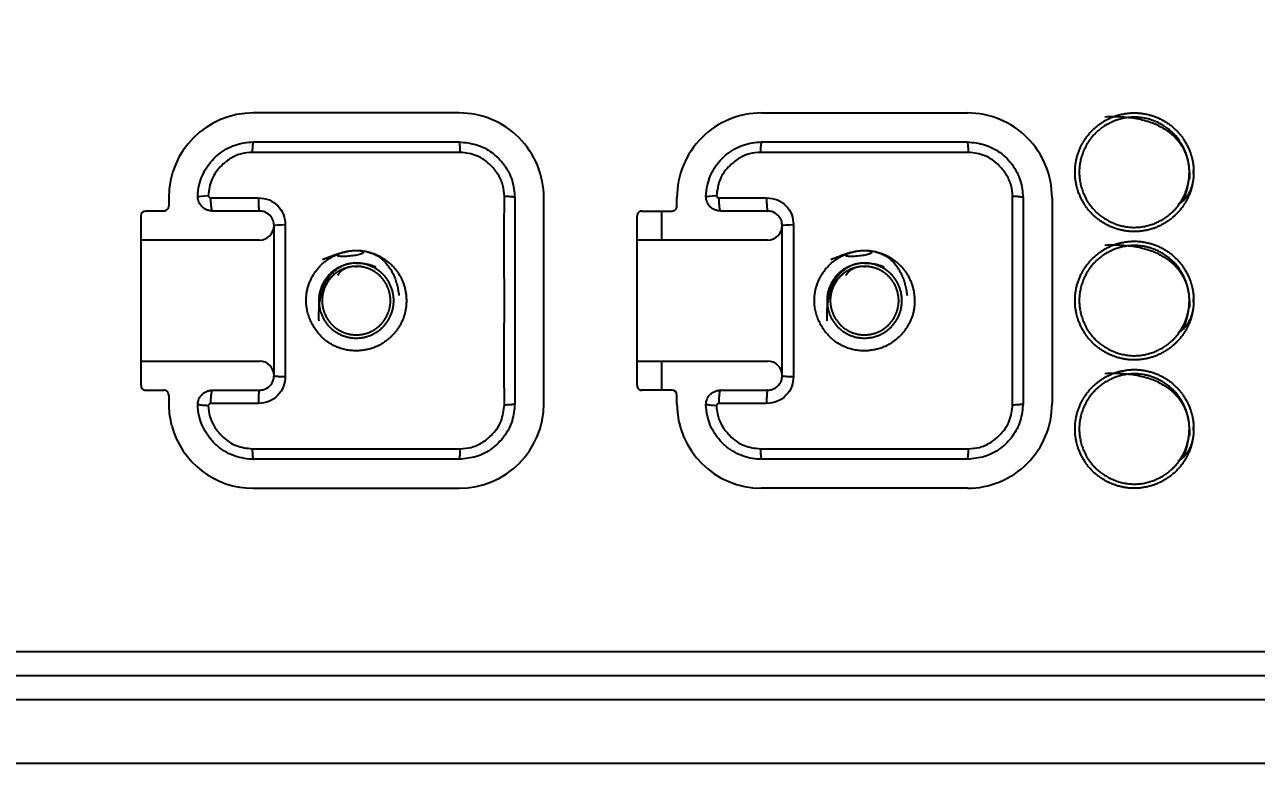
# Model space of a CAD drawing. Header units: millimetres. Extents: x -87 to 534, y -466 to 274.
# Drawn here: x 245.3 to 296.2, y -261.8 to -231.3 of the extents above; entities that cross this region are included whole.
import ezdxf

# ---------------------------------------------------------------- set-up
doc = ezdxf.new("R2010")
doc.units = ezdxf.units.MM
doc.header["$MEASUREMENT"] = 0
doc.layers.add('1', color=7, linetype='Continuous')
doc.layers.add('______', color=7, linetype='Continuous')
doc.styles.add('______', font='gulim_1.ttc')
doc.dimstyles.new('____ ______ 01', dxfattribs={"dimscale": 10, "dimtxt": 1, "dimasz": 1, "dimexe": 0.5, "dimexo": 0.5, "dimgap": 0.09, "dimtad": 1, "dimtoh": 1, "dimzin": 1, "dimdsep": 46, "dimtxsty": '______', "dimcen": 0.5, "dimazin": 0, "dimtfac": 1, "dimtdec": 4, "dimtix": 1, "dimtmove": 0, "dimatfit": 3, "dimfxl": 0, "dimtolj": 1, "dimtzin": 1, "dimarcsym": 0})

# ---------------------------------------------------------------- blocks, each defined once
blk = doc.blocks.new('*D2')
at = {"layer": '______', "color": 0, "lineweight": -2}
for p, q in [((141.5493859263009, 192.1530014738186), (-79.45061407369911, 192.1530014738186)), ((-74.45061407369911, 182.1530014738186), (-74.45061407369914, -251.7967063553381)), ((341.8680681089468, -261.7967063553381), (-79.45061407369914, -261.7967063553381))]:
    blk.add_line(p, q, dxfattribs=at)
at = {"layer": '______', "color": 0}
for points in [[(-72.78394740703244, 182.1530014738186), (-76.11728074036579, 182.1530014738186), (-74.45061407369911, 192.1530014738186)], [(-76.11728074036581, -251.7967063553381), (-72.78394740703247, -251.7967063553381), (-74.45061407369914, -261.7967063553381)]]:
    blk.add_solid(points, dxfattribs=at)
at = {"layer": 'Defpoints', "color": 0}
for p in [(146.5493859263009, 192.1530014738186), (-74.45061407369914, -261.7967063553381), (346.8680681089468, -261.7967063553381)]:
    blk.add_point(p, dxfattribs=at)
at = {"layer": '______', "color": 0, "insert": (-80.48061407369913, -34.82185244075973), "char_height": 10, "attachment_point": 5, "rotation": 90, "style": '______'}
blk.add_mtext('\\A1;453.95', dxfattribs=at)

msp = doc.modelspace()

# ---------------------------------------------------------------- linework, layer by layer
at = {"layer": '1', "color": 157}
for p, q in [((263.2144710817295, -234.9379650252539), (254.7144710818966, -234.9379117508424)), ((275.7144710814841, -234.9380433699765), (284.2144710813172, -234.938096644388)), ((251.2144491454428, -238.4378898142505), (251.2144469517907, -238.7878898142445)), ((266.714395870727, -246.9379869615404), (266.7144491451386, -238.4379869617076)), ((272.2144469513782, -238.7880214333785), (272.2144491450304, -238.4380214333845)), ((287.7144491447261, -238.4381185808415), (287.7143958703145, -246.9381185806745)), ((250.0644444447821, -239.1878826065215), (250.0644005717375, -246.1878826063845)), ((251.0144456982791, -238.9878885607245), (250.2644456982741, -238.9878838600412)), ((270.5644005713348, -246.1880110917295), (270.5644444443797, -239.1880110918676)), ((270.764445697891, -238.9880123453863), (272.0144456978664, -238.9880201798586)), ((271.5822574351637, -238.9881565627368), (271.5822574351637, -240.1883315087987)), ((254.96443817712, -240.1879133176338), (250.0644381772045, -240.1878826065026)), ((275.9644381767075, -240.1880449367678), (270.5644381768016, -240.1880110918477)), ((250.0644068392958, -245.1878826064044), (254.9644068392072, -245.1879133175356)), ((270.5644068389126, -245.1880110917494), (275.9644068387947, -245.1880449366697)), ((271.5822574351637, -245.1878687876565), (271.5822574351637, -246.3877032585565)), ((250.2643993182178, -246.3878838598963), (251.0143993182228, -246.3878885605797)), ((251.2143980646838, -246.5878898140905), (251.2143958710317, -246.9378898140845)), ((272.0143993177908, -246.3880201797136), (270.7643993178153, -246.3880123452413)), ((272.214395870619, -246.9380214332185), (272.2143980642713, -246.5880214332245)), ((254.7143739344406, -250.4379117505375), (263.2143739342735, -250.4379650249489)), ((284.214373933861, -250.438096644083), (275.7143739340279, -250.4380433696715)), ((178.6144645671002, -257.1722141924965), (342.0222340187761, -257.1721312018806)), ((166.4857396296468, -258.172220352368), (342.0222586260829, -258.172131201871)), ((342.0222648047882, -259.1765983161995), (166.4857458083518, -259.1766874666964)), ((346.868068108947, -261.7967063553344), (156.7836775927856, -261.7966186874444))]:
    msp.add_line(p, q, dxfattribs=at)
for centre, radius, start, end in [((254.7144491453746, -238.4379117507738), 3.500000000000293, 89.9996408942531, 179.9996408942373), ((263.2144491452077, -238.4379650251843), 3.499999999999647, 359.9996408942336, 89.99964089425497), ((275.7144491449615, -238.4380433699075), 3.499999999999843, 89.99964089424007, 179.999899698759), ((284.2144491447948, -238.4380966443185), 3.500000000000039, 359.9996408942336, 89.99964089424472), ((250.2644444427333, -239.1878838506154), 0.2, 90, 179.999999999886), ((251.0144469496906, -238.7878885513221), 0.2, 270.0000000000407, 2.44266599536412e-11), ((270.7644444407201, -239.1880123359605), 0.2, 90.00000000001629, 180.0000000001629), ((272.0144469476284, -238.7880201704562), 0.2, 269.9999999999674, 359.9999999999918), ((254.9644419352403, -239.5879133082078), 0.600000000000001, 270.0000000011264, 0), ((275.9644419331783, -239.5880449273418), 0.600000000000001, 270.0000000011236, 0), ((254.9644030762581, -245.7879133078422), 0.600000000000001, 0, 90.00000000113448), ((275.9644030741958, -245.7880449269762), 0.600000000000001, 0, 90.00000000113448), ((250.2644005696886, -246.1878838502035), 0.2, 179.9999999998697, 269.9999999999593), ((270.7644005676752, -246.1880123355485), 0.2, 179.999999999886, 270.0000000000326), ((251.014398062584, -246.5878885508628), 0.2, 0, 90.00000000001629), ((272.0143980605214, -246.5880201699968), 0.2, 0, 90), ((263.2143958707957, -246.9379650250175), 3.500000000000066, 269.9996408942531, 359.9996408942424), ((275.7143958705503, -246.9380433697405), 3.500000000000082, 179.9996408942531, 269.9996408942438), ((284.2143958703834, -246.9380966441527), 3.499999999999833, 269.9996408942401, 359.9996408942489), ((247.9643935686352, -248.2878646917789), 3.40000000000001, 7.309492343656807, 15.31031529561713), ((247.9643785264484, -248.287864691755), 3.40000000000001, 7.311275612437934, 15.30848291977824), ((254.7143958709626, -246.9379117506064), 3.500000000000099, 195.1937000665446, 269.9996408942424)]:
    msp.add_arc(centre, radius, start, end, dxfattribs=at)
for points, knots in [([(293.5661285133156, -237.2192662620446), (293.5658886698943, -237.6636840429338), (293.5161551101532, -237.9424780238658), (293.3324146019893, -238.4611087621828), (293.1959566946462, -238.7085650102101), (292.8505247725845, -239.1410236198199), (292.6344064635036, -239.329879507275), (292.1672082067496, -239.6146253029443), (291.9118556325654, -239.7183524538277), (291.3765520915226, -239.840277377732), (291.0878482538906, -239.8549885013103), (290.5433998099061, -239.7847905784156), (290.2795625759697, -239.7050238343028), (289.7876836662342, -239.4653823725594), (289.5541180368004, -239.298827341496), (289.169301523671, -238.903992579329), (289.0112298976405, -238.6723612212013), (288.780291444386, -238.1773114390531), (288.7042650296244, -237.9067424478903), (288.6467402575449, -237.3579523512155), (288.6680181102818, -237.0720195880461), (288.8004366112937, -236.5412653163887), (288.9093298339978, -236.2879033113347), (289.2047926897867, -235.8250160644179), (289.4000554798781, -235.6118571705512), (289.8368387398764, -235.2795427655242), (290.080512465192, -235.1510111592418), (290.5989950466901, -234.9759435472199), (290.8824807905232, -234.9304182290688), (291.4335493256863, -234.9414250819751), (291.708349737296, -234.9951471077427), (292.2205411861278, -235.1850876476549), (292.4651076494329, -235.3244270272689), (292.8915152286645, -235.6748696291309), (293.0769447570083, -235.8932000056298), (293.35554105955, -236.3638667416592), (293.4561241567415, -236.6208279745024), (293.5477063161584, -237.0492178097001), (293.5661285133156, -237.2192662620446), (293.5658886698943, -237.6636840429338)], [-0.08544365824570066, -0.03283762223096687, 0, 0, 0.053904957020296, 0.053904957020296, 0.107730389466824, 0.107730389466824, 0.1623317227681366, 0.1623317227681366, 0.2148843711446256, 0.2148843711446256, 0.2698691142418563, 0.2698691142418563, 0.3224058962181858, 0.3224058962181858, 0.3769880445622245, 0.3769880445622245, 0.4303793645185539, 0.4303793645185539, 0.4839126359837641, 0.4839126359837641, 0.5384576139775341, 0.5384576139775341, 0.5910354422549094, 0.5910354422549094, 0.6460159267950774, 0.6460159267950774, 0.6985258692855751, 0.6985258692855751, 0.7531493215444656, 0.7531493215444656, 0.8064596546580859, 0.8064596546580859, 0.8600662370806977, 0.8600662370806977, 0.9145563417542993, 0.9145563417542993, 0.9671623777690331, 0.9671623777690331, 1, 1, 1.053904957020296, 1.107730389466824]), ([(293.3894546818058, -237.9839237432616), (293.389456767082, -236.7927365671405), (293.1442739954491, -236.2008100637375), (292.3019789400655, -235.3585120593315), (291.7100532950913, -235.1133272152565), (290.5188661189738, -235.1133251299875), (289.9269396155694, -235.3585079016075), (289.0846416111576, -236.2008029570055), (288.8394567671016, -236.7927285444315), (288.8394546817999, -237.9839158356225), (289.0846374534458, -238.5758422814855), (289.9269325088292, -239.4181402859125), (290.5188581537989, -239.6633251299775), (291.7100453299252, -239.6633272152455), (292.3019718333212, -239.4181444436256), (293.1442698377411, -238.5758493882275), (293.3894546818058, -237.9839237432616), (293.389456767082, -236.7927365671405)], [-0.25, -0.125, 0, 0, 0.125, 0.125, 0.25, 0.25, 0.375, 0.375, 0.5, 0.5, 0.625, 0.625, 0.75, 0.75, 0.875, 0.875, 1, 1, 1.125, 1.25]), ([(252.4146891158271, -238.4046881673275), (252.4170750791022, -238.2395300957885), (252.4374767217516, -238.0735627165145), (252.5333427842133, -237.6649661241345), (252.6345025823234, -237.4236739136065), (252.9071802228664, -236.9925649970666), (253.0826610037047, -236.7970142113525), (253.4836235277808, -236.4780532124395), (253.7149246741071, -236.3506211255356), (254.1991589856566, -236.1817778353985), (254.4587095063862, -236.1379101478606), (254.7144635608031, -236.1379117508186)], [0, 0, 0, 0, 0.138301791101536, 0.138301791101536, 0.352705724581507, 0.352705724581507, 0.567786413846616, 0.567786413846616, 0.78404469773359, 0.78404469773359, 1, 1, 1, 1]), ([(263.2144635606362, -236.1379650252297), (263.4551833785622, -236.1599506430427), (263.9362498028097, -236.2038877922037), (264.5894666185945, -236.5490193949663), (265.1035010693045, -237.0630985114157), (265.4485544055533, -237.7162877622949), (265.4924734431909, -238.1972973872049), (265.514449145162, -238.4379794406135)], [0, 0, 0, 0, 0.2002173737915468, 0.4001243309002641, 0.5999224976280843, 0.7998138294811196, 1, 1, 1, 1]), ([(273.4146891154146, -238.4048197864615), (273.4170750786898, -238.2396617149225), (273.4374767213392, -238.0736943356485), (273.5333427838011, -237.6650977432686), (273.634502581911, -237.4238055327405), (273.9071802224537, -236.9926966162005), (274.0826610032923, -236.7971458304866), (274.4836235273683, -236.4781848315736), (274.7149246736947, -236.3507527446695), (275.1991589852441, -236.1819094545325), (275.458709505974, -236.1380417669945), (275.7144635603909, -236.1380433699526)], [0, 0, 0, 0, 0.138301791101597, 0.138301791101597, 0.35270572458151, 0.35270572458151, 0.567786413846617, 0.567786413846617, 0.784044697733589, 0.784044697733589, 1, 1, 1, 1]), ([(284.214463560224, -236.1380966443637), (284.4551833781497, -236.1600822621767), (284.9362498023972, -236.2040194113375), (285.5894666181821, -236.5491510141004), (286.103501068892, -237.0632301305498), (286.4485544051408, -237.7164193814288), (286.4924734427784, -238.1974290063389), (286.5144491447495, -238.4381110597475)], [0, 0, 0, 0, 0.200217373791529, 0.4001243309002372, 0.5999224976280566, 0.7998138294811062, 1, 1, 1, 1]), ([(254.6646350854453, -236.5669833328234), (254.5139366781896, -236.5785682777278), (254.2099418994585, -236.6019378861193), (253.7755108986389, -236.79454410622), (253.3373455200692, -237.134643883353), (252.943439449625, -237.6551017498034), (252.8766085868397, -238.1201111296707), (252.843981729842, -238.3471289161716)], [0, 0, 0, 0, 0.1619601789746267, 0.3267124694095713, 0.5007811742904171, 0.7562811467919538, 1, 1, 1, 1]), ([(263.2642861428767, -236.5670372317957), (262.5483923206375, -236.5670405495648), (261.1178508199303, -236.567047179328), (258.964460465761, -236.5670646721391), (256.8110701766473, -236.5670201862515), (255.3805288268604, -236.5669956244315), (254.6646350854453, -236.5669833328235)], [0, 0, 0, 0, 0.2502177766868768, 0.500000003695552, 0.7497822288636212, 1, 1, 1, 1]), ([(265.085377305847, -238.3881512225616), (265.073114866306, -238.2347855924684), (265.0483738293408, -237.9253508579964), (264.8492150406814, -237.4858763469832), (264.4996554765789, -237.0445353062345), (263.9669797731544, -236.6517258556385), (263.4941012057684, -236.5947345390944), (263.2642861428767, -236.5670372317957)], [0, 0, 0, 0, 0.1625336517387983, 0.3279323883582047, 0.5010454994531335, 0.7575122497998322, 1, 1, 1, 1]), ([(275.6646350850328, -236.5671149519576), (275.5139366765295, -236.5786998969471), (275.2099418957851, -236.6020695054719), (274.775510892897, -236.7946757270022), (274.3373455154424, -237.1347755059334), (273.9434394483933, -237.6552333722408), (273.876608586151, -238.12024274994), (273.8439817294295, -238.3472605353054)], [0, 0, 0, 0, 0.161960180269362, 0.32671247148078, 0.5007811766698916, 0.75628114803628, 1, 1, 1, 1]), ([(284.2642861424642, -236.5671688509296), (283.548392320225, -236.5671721686987), (282.1178508195178, -236.5671787984618), (279.9644604653486, -236.5671962912741), (277.8110701762348, -236.5671518053859), (276.3805288264482, -236.5671272435656), (275.6646350850328, -236.5671149519576)], [0, 0, 0, 0, 0.2502177766868771, 0.5000000036955641, 0.7497822288636135, 1, 1, 1, 1]), ([(286.0853773054343, -238.3882828416956), (286.0731148660495, -238.2349172108534), (286.0483738294738, -237.9254824758034), (285.8492150429456, -237.486007964564), (285.4996554814238, -237.0446669237758), (284.9669797766599, -236.6518574738108), (284.4941012075337, -236.5948661580219), (284.2642861424642, -236.5671688509296)], [0, 0, 0, 0, 0.162533652343655, 0.3279323885897573, 0.5010454983202423, 0.7575122478437896, 1, 1, 1, 1]), ([(253.0144456999387, -238.9879010958807), (253.008694938113, -238.9878516500652), (252.9942440315579, -238.9877273992473), (252.9656407337534, -238.9862230545152), (252.9287495073161, -238.9823069092668), (252.882996400816, -238.9739833474885), (252.816368031421, -238.9563462662452), (252.7178082974201, -238.9153223774626), (252.5699818798444, -238.8082672171093), (252.4721801772589, -238.6660091213827), (252.4301135966969, -238.5333927756285), (252.4199235489261, -238.4717001426058), (252.4169758756716, -238.4434353984334), (252.415483269956, -238.4254522987419), (252.4149751580003, -238.4119100475996), (252.4146366894843, -238.4028891505376)], [0, 0, 0, 0, 0.02487878776526367, 0.0625171147894599, 0.1256485022949184, 0.1884683423972233, 0.2512975816891519, 0.376389329622385, 0.5015103219607839, 0.7505347925205078, 0.8750135738121603, 0.937549268022917, 0.953314848890808, 0.9689016295697445, 1, 1, 1, 1]), ([(252.843981729842, -238.3471289161715), (252.8443294889576, -238.3507620885915), (252.8448746436466, -238.3543787156785), (252.8479462984828, -238.3692551460306), (252.8522981558126, -238.3802791684566), (252.8642593489697, -238.3999278416245), (252.8720388996016, -238.4088262058635), (252.8898248028727, -238.4232537676485), (252.9000614567112, -238.4290010107775), (252.9216069714666, -238.4366533109855), (252.9332142983192, -238.4386612066455), (252.9446930903707, -238.4386612754295)], [0, 0, 0, 0, 0.0723704031381855, 0.0723704031381855, 0.304743861013953, 0.304743861013953, 0.537392569970661, 0.537392569970661, 0.76864535000872, 0.76864535000872, 1, 1, 1, 1]), ([(252.9446930903707, -238.4386612754295), (253.2747568431805, -238.4386632531895), (253.6053872590253, -238.4386652267715), (254.2630635723453, -238.4386691365695), (254.5901413278525, -238.4386710730845), (254.9175536274201, -238.4386730050966)], [0, 0, 0, 0, 0.503382718460657, 0.503382718460657, 1, 1, 1, 1]), ([(254.9175536274201, -238.4386730050965), (255.0743070517947, -238.4554248448437), (255.3756498073769, -238.4876285786418), (255.7395740324682, -238.7659286200239), (255.9881664999491, -239.1276925256489), (256.0166960331612, -239.4137485602791), (256.0304420583568, -239.5515753319336)], [0, 0, 0, 0, 0.2665888840499607, 0.5124904240382603, 0.7651094090980212, 1, 1, 1, 1]), ([(265.0853234068647, -246.9878022800125), (265.0812410681222, -246.25117013671), (265.0733131692768, -244.8206310544128), (265.0890215853924, -242.6880900738759), (265.0732237438508, -240.5554529229513), (265.0812459681747, -239.1248780492259), (265.0853773058468, -238.3881512225616)], [0, 0, 0, 0, 0.257463342622565, 0.4999936226366531, 0.7425034379727897, 1, 1, 1, 1]), ([(274.0144456992866, -238.9880327150147), (274.0086949374877, -238.9879832691973), (273.9942440310001, -238.9878590183749), (273.9656407332909, -238.9863546736444), (273.9287495067992, -238.982438528387), (273.8829964003114, -238.9741149666015), (273.8163680308969, -238.9564778853418), (273.7178082969094, -238.9154539965386), (273.5699818793933, -238.808398836193), (273.4721801768369, -238.6661407404904), (273.4301135962846, -238.533524394761), (273.4199235485164, -238.4718317617532), (273.416975875263, -238.443567017606), (273.4154832695451, -238.4255839179034), (273.4149751575885, -238.4120416667467), (273.4146366890718, -238.4030207696755)], [0, 0, 0, 0, 0.02487878776490908, 0.06251711478712825, 0.1256485022931591, 0.188468342392336, 0.2512975816876383, 0.3763893296189644, 0.5015103219594219, 0.750534792520627, 0.8750135738110744, 0.9375492680209937, 0.9533148488888817, 0.9689016295702012, 1, 1, 1, 1]), ([(273.8439817294293, -238.3472605353055), (273.8443294885453, -238.3508937077255), (273.8448746432343, -238.3545103348125), (273.8479462980706, -238.3693867651646), (273.8522981554001, -238.3804107875906), (273.864259348557, -238.4000594607585), (273.8720388991892, -238.4089578249975), (273.8898248024602, -238.4233853867825), (273.9000614562988, -238.4291326299116), (273.9216069710542, -238.4367849301195), (273.9332142979067, -238.4387928257795), (273.944693089958, -238.4387928945634)], [0, 0, 0, 0, 0.0723704031382052, 0.0723704031382052, 0.304743861013948, 0.304743861013948, 0.537392569970651, 0.537392569970651, 0.768645350008768, 0.768645350008768, 1, 1, 1, 1]), ([(273.944693089958, -238.4387928945634), (274.2747568427681, -238.4387948723245), (274.6053872586131, -238.4387968459055), (275.2630635719329, -238.4388007557035), (275.5901413274401, -238.4388026922185), (275.9175536270077, -238.4388046242306)], [0, 0, 0, 0, 0.503382718460661, 0.503382718460661, 1, 1, 1, 1]), ([(275.9175536270077, -238.4388046242306), (276.0743070512376, -238.455556463977), (276.3756498066496, -238.4877601977853), (276.7395740317434, -238.7660602389551), (276.988166499515, -239.1278241445526), (277.016696032741, -239.4138801793267), (277.0304420579444, -239.5517069510576)], [0, 0, 0, 0, 0.266588883826763, 0.5124904237924255, 0.7651094089670436, 1, 1, 1, 1]), ([(286.0853234064521, -246.9879338991465), (286.0812410677056, -246.2513017555248), (286.0733131688521, -244.8207626725948), (286.0890215849568, -242.6882216917454), (286.0732237434365, -240.5555845411434), (286.0812459677613, -239.1250096680509), (286.0853773054343, -238.3882828416956)], [0, 0, 0, 0, 0.2574633427339402, 0.4999936228574759, 0.7425034380805426, 1, 1, 1, 1]), ([(255.5644419376429, -239.5879170781922), (255.5572274594547, -239.5182191138715), (255.5408842657034, -239.360330032325), (255.3953562366805, -239.1420928119193), (255.1805478203814, -239.0070287196795), (255.0237668728223, -238.9931605965357), (254.9644456982014, -238.9879133176573)], [0, 0, 0, 0, 0.2206009928455186, 0.4997346549228761, 0.8107147051090464, 1, 1, 1, 1]), ([(276.5644419372306, -239.5880486973263), (276.5572274590957, -239.5183507332749), (276.5408842654037, -239.3604616517456), (276.3953562361628, -239.1422244306443), (276.1805478192862, -239.0071603385554), (276.0237668717655, -238.9932922155585), (275.964445697789, -238.9880449367913)], [0, 0, 0, 0, 0.2206009920233411, 0.4997346549373772, 0.8107147071239238, 1, 1, 1, 1]), ([(255.5644017235786, -245.7879170653315), (255.5644138010493, -244.3713832936895), (255.5644259379196, -242.9478827010576), (255.5644435620009, -240.8808020494175), (255.5644490789273, -240.2337367004195), (255.5644545852329, -239.5879170783015)], [0, 0, 0, 0, 0.68706696025018, 0.68706696025018, 1, 1, 1, 1]), ([(256.030454854224, -239.5515752684935), (256.0304480227514, -240.0739305244379), (256.0304377502234, -240.8593994238324), (256.0304432462574, -241.9056060815896), (256.030428996567, -242.6950285820338), (256.0303900440294, -243.4777560603829), (256.0304251652074, -244.5237389003989), (256.0304109233973, -245.3022165530452), (256.0304013728214, -245.8242646589025)], [0, 0, 0, 0, 0.2500750016775932, 0.3760393603748919, 0.5000503447629117, 0.6273072728732129, 0.7500717822766884, 1, 1, 1, 1]), ([(276.5644017231662, -245.7880486844655), (276.5644138006369, -244.3715149128235), (276.5644259375072, -242.9480143201915), (276.5644435615882, -240.8809336685515), (276.5644490785148, -240.2338683195535), (276.5644545848204, -239.5880486974355)], [0, 0, 0, 0, 0.687066960250158, 0.687066960250158, 1, 1, 1, 1]), ([(277.0304548538115, -239.5517068876275), (277.0304480223206, -240.074062143572), (277.0304377497646, -240.8595310429179), (277.0304432459286, -241.9057377006746), (277.0304289961459, -242.6951602011442), (277.0303900435638, -243.4778876795419), (277.0304251648249, -244.5238705195577), (277.0304109229969, -245.3023481721787), (277.030401372409, -245.8243962780356)], [0, 0, 0, 0, 0.2500750016776399, 0.3760393603515961, 0.500050344763064, 0.6273072728852692, 0.7500717822767923, 1, 1, 1, 1]), ([(293.566095295153, -242.5192662619395), (293.5658554517317, -242.9636840428288), (293.5161218919909, -243.2424780237607), (293.3323813838274, -243.7611087620777), (293.1959234764843, -244.0085650101051), (292.8504915544231, -244.441023619715), (292.634373245342, -244.6298795071704), (292.1671749885882, -244.9146253028398), (291.911822414404, -245.0183524537231), (291.3765188733614, -245.1402773776279), (291.0878150357294, -245.1549885012062), (290.5433665917444, -245.084790578312), (290.2795293578074, -245.0050238341993), (289.7876504480716, -244.7653823724557), (289.5540848186379, -244.5988273413925), (289.1692683055091, -244.2039925792258), (289.0111966794789, -243.9723612210988), (288.7802582262241, -243.4773114389511), (288.7042318114623, -243.2067424477881), (288.6467070393824, -242.6579523511128), (288.6679848921192, -242.3720195879432), (288.8004033931309, -241.8412653162857), (288.909296615835, -241.5879033112317), (289.2047594716237, -241.1250160643148), (289.4000222617146, -240.911857170448), (289.8368055217129, -240.5795427654207), (290.0804792470285, -240.4510111591381), (290.5989618285266, -240.2759435471161), (290.8824475723598, -240.2304182289648), (291.4335161075228, -240.2414250818709), (291.7083165191325, -240.2951471076384), (292.2205079679643, -240.4850876475502), (292.4650744312696, -240.6244270271643), (292.8914820105015, -240.9748696290261), (293.0769115388455, -241.1932000055249), (293.3555078413872, -241.6638667415541), (293.4560909385787, -241.9208279743972), (293.5476730979958, -242.3492178095948), (293.566095295153, -242.5192662619395), (293.5658554517317, -242.9636840428288)], [-0.0854436582456991, -0.03283762223099418, 0, 0, 0.05390495702028419, 0.05390495702028419, 0.1077303894667989, 0.1077303894667989, 0.1623317227681379, 0.1623317227681379, 0.2148843711445901, 0.2148843711445901, 0.2698691142418308, 0.2698691142418308, 0.3224058962182472, 0.3224058962182472, 0.3769880445622744, 0.3769880445622744, 0.4303793645184642, 0.4303793645184642, 0.4839126359837442, 0.4839126359837442, 0.5384576139775394, 0.5384576139775394, 0.591035442254906, 0.591035442254906, 0.6460159267950586, 0.6460159267950586, 0.6985258692855739, 0.6985258692855739, 0.7531493215444494, 0.7531493215444494, 0.8064596546580621, 0.8064596546580621, 0.8600662370806973, 0.8600662370806973, 0.9145563417543009, 0.9145563417543009, 0.9671623777690058, 0.9671623777690058, 1, 1, 1.053904957020284, 1.107730389466799]), ([(257.5683540454738, -240.9908671010364), (258.7324345504153, -240.473683267482), (259.7850912713709, -240.7379493478672), (260.4571473460933, -241.1879653414535), (261.0006461107728, -241.9379604409185), (261.0936133039077, -242.8949871535056), (260.759609831958, -243.8626590218687), (260.0510852101829, -244.5739881753751), (258.863706749152, -244.8662888704537), (257.4613043365198, -244.4302859993119), (256.7655162579451, -243.0662809875952), (256.9890227830674, -241.9240591662497), (257.5683540454738, -240.9908671010364), (258.7324345504153, -240.473683267482), (259.7850912713709, -240.7379493478672)], [-0.2527333225279131, -0.1888054022613277, -0.1293408638954451, 0, 0.07435236149926759, 0.116210158767745, 0.187856377687152, 0.2841179824959331, 0.3269751878912704, 0.425865971046512, 0.5029466499951668, 0.6041609900607589, 0.7472666774720869, 0.8111945977386723, 0.8706591361045549, 1, 1.074352361499268, 1.116210158767745, 1.187856377687152]), ([(278.5683542893935, -240.9909985113238), (279.7324346911882, -240.4738149515445), (280.7850912425124, -240.7380809556731), (281.4571473306446, -241.1880969400631), (282.0006461037983, -241.938092045159), (282.0936132885336, -242.8951186889119), (281.7596099144532, -243.8627905483703), (281.0510853028695, -244.5741197604096), (279.8637067851132, -244.8664204987552), (278.4613043452605, -244.430417626263), (277.7655162120013, -243.0664125266218), (277.9890228477955, -241.9241905190582), (278.5683542893935, -240.9909985113238), (279.7324346911882, -240.4738149515445), (280.7850912425124, -240.7380809556731)], [-0.2527333272553106, -0.1888053833627723, -0.1293408257049347, 0, 0.07435235627652771, 0.1162101568293716, 0.1878563777195385, 0.2841179777066039, 0.3269751720923714, 0.4258659619543131, 0.502946648060771, 0.6041609869755497, 0.7472666727446894, 0.8111946166372277, 0.8706591742950653, 1, 1.074352356276528, 1.116210156829372, 1.187856377719539]), ([(293.3894214636437, -243.2839237431575), (293.3894235489192, -242.0927365670366), (293.1442407772868, -241.5008100636335), (292.3019457219032, -240.6585120592265), (291.7100200769291, -240.4133272151515), (290.5188329008115, -240.4133251298836), (289.926906397407, -240.6585079015025), (289.0846083929951, -241.5008029569005), (288.8394235489393, -242.0927285443275), (288.8394214636376, -243.2839158355185), (289.0846042352832, -243.8758422813816), (289.9268992906668, -244.7181402858085), (290.5188249356365, -244.9633251298735), (291.7100121117628, -244.9633272151415), (292.3019386151589, -244.7181444435215), (293.1442366195788, -243.8758493881235), (293.3894214636437, -243.2839237431575), (293.3894235489192, -242.0927365670366)], [-0.25, -0.125, 0, 0, 0.125, 0.125, 0.25, 0.25, 0.375, 0.375, 0.5, 0.5, 0.625, 0.625, 0.75, 0.75, 0.875, 0.875, 1, 1, 1.125, 1.25]), ([(259.3699524445567, -241.1390514383795), (258.5589558598208, -241.1390463555296), (258.1559534359428, -241.3059724660359), (257.5824886572709, -241.8794300564279), (257.4155574951619, -242.2824303034315), (257.4155524122325, -243.0934270568732), (257.5824785226018, -243.4964293963452), (258.1559361128488, -244.0698941751621), (258.558936444251, -244.2368253373526), (259.3699330289846, -244.2368304204704), (259.7729354529797, -244.0699043100744), (260.3464002319051, -243.4964467196828), (260.5133313941033, -243.0934463881609), (260.5133364770873, -242.2824498032762), (260.3464103665744, -241.8794473792784), (259.7729527760741, -241.3059826004627), (259.3699524445567, -241.1390514383795), (258.5589558598208, -241.1390463555296)], [-0.2499999996272223, -0.1249999998136112, 0, 0, 0.1250000013047222, 0.1250000013047222, 0.2500000011183333, 0.2500000011183333, 0.3750000009319444, 0.3750000009319444, 0.5000000007455555, 0.5000000007455555, 0.6250000005591666, 0.6250000005591666, 0.7500000003727777, 0.7500000003727777, 0.8750000001863888, 0.8750000001863888, 1, 1, 1.125000001304722, 1.250000001118333]), ([(280.369952444144, -241.1391830575136), (279.5589558594081, -241.1391779746635), (279.1559534355306, -241.3061040851699), (278.5824886568587, -241.8795616755618), (278.4155574947495, -242.2825619225656), (278.41555241182, -243.0935586760072), (278.5824785221894, -243.4965610154793), (279.1559361124364, -244.070025794296), (279.5589364438388, -244.2369569564875), (280.3699330285722, -244.2369620396044), (280.7729354525673, -244.0700359292085), (281.3464002314927, -243.4965783388168), (281.5133313936908, -243.0935780072949), (281.5133364766748, -242.2825814224102), (281.3464103661618, -241.8795789984124), (280.7729527756617, -241.3061142195967), (280.369952444144, -241.1391830575136), (279.5589558594081, -241.1391779746635)], [-0.2499999996272214, -0.1249999998136107, 0, 0, 0.1250000013047252, 0.1250000013047252, 0.2500000011183359, 0.2500000011183359, 0.3750000009319466, 0.3750000009319466, 0.5000000007455573, 0.5000000007455573, 0.6250000005591679, 0.6250000005591679, 0.7500000003727786, 0.7500000003727786, 0.8750000001863893, 0.8750000001863893, 1, 1, 1.125000001304725, 1.250000001118336]), ([(259.0615813211225, -241.274130237869), (258.8055079516735, -241.2741285768635), (258.6445003086749, -241.3028030559167), (258.3450158536716, -241.4088815067237), (258.2021265834887, -241.4877039672795), (257.952655206333, -241.6871301892725), (257.8437993431917, -241.8117994399423), (257.679691230217, -242.0812815077168), (257.6199251176192, -242.2285635983753), (257.5497284577873, -242.5372917591271), (257.5413117316739, -242.7037842826696), (257.5819128953467, -243.0177357582638), (257.6279661754372, -243.169863541235), (257.7662656239274, -243.4534718877014), (257.8623698340264, -243.5881346523356), (258.0901475057426, -243.8099542343421), (258.2237455780594, -243.9010535963633), (258.5092762960253, -244.0341311286212), (258.6653369011815, -244.0779215915462), (258.9818297518527, -244.1109712304064), (259.1467070000874, -244.0986359738282), (259.4527505559572, -244.0221627100525), (259.5988412068778, -243.9593118436986), (259.8657176518325, -243.7888223488583), (259.9885960266301, -243.6761694981687), (260.1801356053249, -243.4242165987365), (260.2542041352758, -243.2836724355819), (260.3550545994744, -242.9846357791773), (260.3812473292605, -242.8211380296702), (260.3747724919576, -242.5033571217459), (260.3437368929888, -242.3449107942505), (260.2340990410373, -242.0495793802105), (260.1536873185353, -241.9085601784745), (259.9514955248717, -241.6627367234914), (259.8255541463031, -241.5558596139279), (259.5540753582793, -241.3952991102465), (259.4058651017115, -241.3373460717983), (259.1592099389877, -241.2847127534533), (259.0615813211225, -241.274130237869), (258.8055079516735, -241.2741285768635)], [-0.0853016343780113, -0.03269380346149764, 0, 0, 0.05397822456730546, 0.05397822456730546, 0.1078763988572271, 0.1078763988572271, 0.162475751438128, 0.162475751438128, 0.2150298546367725, 0.2150298546367725, 0.2700145165795731, 0.2700145165795731, 0.322549762801514, 0.322549762801514, 0.3771344380202106, 0.3771344380202106, 0.4305210949488401, 0.4305210949488401, 0.4840587079966419, 0.4840587079966419, 0.5386006926109833, 0.5386006926109833, 0.5911801297971423, 0.5911801297971423, 0.646160360209254, 0.646160360209254, 0.6986689159933861, 0.6986689159933861, 0.7532947462827929, 0.7532947462827929, 0.8066005915145221, 0.8066005915145221, 0.8602114215664436, 0.8602114215664436, 0.9146983656219887, 0.9146983656219887, 0.9673061965385024, 0.9673061965385024, 1, 1, 1.053978224567305, 1.107876398857227]), ([(280.06158132071, -241.274261857003), (279.805507951261, -241.2742601959975), (279.6445003082624, -241.3029346750507), (279.3450158532594, -241.4090131258577), (279.2021265830763, -241.4878355864134), (278.9526552059208, -241.6872618084062), (278.8437993427792, -241.8119310590761), (278.679691229805, -242.0814131268504), (278.619925117207, -242.2286952175087), (278.5497284573748, -242.5374233782608), (278.5413117312614, -242.7039159018037), (278.5819128949342, -243.017867377398), (278.6279661750248, -243.1699951603691), (278.7662656235148, -243.4536035068352), (278.8623698336137, -243.5882662714694), (279.0901475053302, -243.810085853476), (279.2237455776467, -243.9011852154974), (279.5092762956128, -244.0342627477553), (279.665336900769, -244.0780532106803), (279.98182975144, -244.1111028495405), (280.1467069996747, -244.0987675929623), (280.4527505555443, -244.0222943291865), (280.5988412064653, -243.9594434628327), (280.8657176514198, -243.7889539679924), (280.9885960262177, -243.676301117303), (281.1801356049123, -243.4243482178706), (281.2542041348634, -243.283804054716), (281.355054599062, -242.9847673983115), (281.3812473288478, -242.8212696488046), (281.3747724915452, -242.5034887408805), (281.3437368925763, -242.345042413385), (281.2340990406251, -242.0497109993448), (281.153687318123, -241.9086917976088), (280.9514955244592, -241.6628683426255), (280.8255541458907, -241.5559912330618), (280.5540753578666, -241.3954307293805), (280.4058651012992, -241.3374776909322), (280.1592099385753, -241.2848443725873), (280.06158132071, -241.274261857003), (279.805507951261, -241.2742601959975)], [-0.085301634377982, -0.03269380346153916, 0, 0, 0.05397822456729623, 0.05397822456729623, 0.107876398857215, 0.107876398857215, 0.1624757514380978, 0.1624757514380978, 0.2150298546367042, 0.2150298546367042, 0.2700145165796414, 0.2700145165796414, 0.3225497628015278, 0.3225497628015278, 0.3771344380202213, 0.3771344380202213, 0.4305210949488946, 0.4305210949488946, 0.4840587079966718, 0.4840587079966718, 0.5386006926110125, 0.5386006926110125, 0.5911801297971684, 0.5911801297971684, 0.6461603602092875, 0.6461603602092875, 0.6986689159934198, 0.6986689159934198, 0.753294746282779, 0.753294746282779, 0.806600591514487, 0.806600591514487, 0.860211421566437, 0.860211421566437, 0.914698365622018, 0.914698365622018, 0.9673061965384608, 0.9673061965384608, 1, 1, 1.053978224567296, 1.107876398857215]), ([(256.0304013728214, -245.8242646589016), (256.0166520238827, -245.9620586165853), (255.9881134285747, -246.2480682314267), (255.7396284012875, -246.6098365720359), (255.3757057828993, -246.8882168945672), (255.0743094805207, -246.9204058938805), (254.9175003625353, -246.9371530422404)], [0, 0, 0, 0, 0.234837537790129, 0.4874364221965948, 0.7333257179587759, 1, 1, 1, 1]), ([(254.9643993181257, -246.3879133175117), (255.0236678170231, -246.3826759307223), (255.1801721473066, -246.3688460931666), (255.3949796541647, -246.2340502735467), (255.5407798330061, -246.0158610610504), (255.5571719220559, -245.8576915139005), (255.5644030786607, -245.7879170780702)], [0, 0, 0, 0, 0.1891150580297228, 0.4993770055610033, 0.7791566857842361, 1, 1, 1, 1]), ([(277.0304013724087, -245.8243962780355), (277.0166520234191, -245.9621902359016), (276.9881134279979, -246.2481998511914), (276.7396283999574, -246.6099681917276), (276.3757057815892, -246.8883485137478), (276.0743094797335, -246.9205375130368), (275.9175003621228, -246.9372846613735)], [0, 0, 0, 0, 0.2348375381154235, 0.487436422990474, 0.7333257185461617, 1, 1, 1, 1]), ([(275.9643993177133, -246.3880449366458), (276.023667815537, -246.3828075500414), (276.1801721457555, -246.36897771273), (276.3949796536097, -246.234181893342), (276.5407798327979, -246.0159926796674), (276.5571719217401, -245.8578231325471), (276.5644030782482, -245.7880486972042)], [0, 0, 0, 0, 0.1891150546734789, 0.4993770055373793, 0.7791566872749736, 1, 1, 1, 1]), ([(293.56606207699, -247.8192662628921), (293.5658222335692, -248.2636840432531), (293.5160886736342, -248.5424780247329), (293.3323481647858, -249.0611087639275), (293.1958902569311, -249.3085650123278), (292.8504583339882, -249.7410236218602), (292.6343400246835, -249.9298795089938), (292.1671417675825, -250.2146253040781), (291.911789193241, -250.3183524546607), (291.3764856520161, -250.4402773778816), (291.0877818143667, -250.4549885010579), (290.5433333705041, -250.384790577453), (290.2794961366944, -250.3050238330248), (289.7876172272347, -250.0653823706674), (289.554051597971, -249.8988273392688), (289.1692350854189, -249.5039925765946), (289.0111634597324, -249.2723612183516), (288.7802250070608, -248.7773114359293), (288.7041985926041, -248.5067424445784), (288.6466738212594, -247.957952347787), (288.6679516743816, -247.6720195847018), (288.8003701760499, -247.1412653132303), (288.9092633990781, -246.8879033082826), (289.2047262554756, -246.425016061725), (289.3999890458588, -246.2118571681285), (289.836772306272, -245.8795427636874), (290.0804460317245, -245.7510111577183), (290.5989286134568, -245.5759435463326), (290.8824143573956, -245.5304182285416), (291.433482892513, -245.5414250822039), (291.7082833039763, -245.5951471083001), (292.2204747525834, -245.7850876488271), (292.4650412157882, -245.9244270287847), (292.8914487945658, -246.2748696312366), (293.0768783225772, -246.4932000079435), (293.3554746245266, -246.9638667443041), (293.4560577214152, -247.2208279773049), (293.5476398800656, -247.6492178116201), (293.56606207699, -247.8192662628921), (293.5658222335692, -248.2636840432531)], [-0.08544365804459653, -0.03283762202342633, 0, 0, 0.05390495712645531, 0.05390495712645531, 0.1077303896790389, 0.1077303896790389, 0.1623317229722847, 0.1623317229722847, 0.2148843713546634, 0.2148843713546634, 0.2698691144512453, 0.2698691144512453, 0.322405896422365, 0.322405896422365, 0.3769880447764087, 0.3769880447764087, 0.4303793647146512, 0.4303793647146512, 0.4839126361975187, 0.4839126361975187, 0.5384576141808166, 0.5384576141808166, 0.5910354424635591, 0.5910354424635591, 0.646015927003137, 0.646015927003137, 0.6985258694891898, 0.6985258694891898, 0.7531493217564361, 0.7531493217564361, 0.8064596548552048, 0.8064596548552048, 0.860066237292513, 0.860066237292513, 0.9145563419554035, 0.9145563419554035, 0.9671623779765737, 0.9671623779765737, 1, 1, 1.053904957126455, 1.107730389679039]), ([(293.3893882454809, -248.5839237430525), (293.3893903307571, -247.3927365669325), (293.1442075591262, -246.8008100635285), (292.3019125037385, -245.9585120591125), (291.7099868587675, -245.7133272150475), (290.518799682648, -245.7133251297795), (289.9268731792429, -245.9585079014086), (289.0845751748343, -246.8008029567875), (288.8393903307729, -247.3927285442335), (288.8393882454791, -248.5839158354136), (289.0845710171188, -249.1758422812775), (289.9268660725065, -250.0181402857045), (290.5187917174733, -250.2633251297685), (291.7099788936011, -250.2633272150375), (292.3019053969979, -250.0181444434076), (293.1442034014149, -249.1758493880195), (293.3893882454809, -248.5839237430525), (293.3893903307571, -247.3927365669325)], [-0.25, -0.125, 0, 0, 0.125, 0.125, 0.25, 0.25, 0.375, 0.375, 0.5, 0.5, 0.625, 0.625, 0.75, 0.75, 0.875, 0.875, 1, 1, 1.125, 1.25]), ([(252.414582976236, -246.9729055224866), (252.4149214830763, -246.9638861628907), (252.4154296568631, -246.9503461052832), (252.4169221083989, -246.932365431693), (252.4198696704448, -246.9041020698035), (252.4300581439988, -246.8424187789074), (252.4721202896694, -246.7098055264482), (252.5699161713469, -246.5675450405699), (252.7177509439098, -246.460481151976), (252.8163194703955, -246.4194535122197), (252.8829524994019, -246.401816706316), (252.9287053695191, -246.3934934024211), (252.9652034807175, -246.3896213469908), (252.9937835399016, -246.3880894523811), (253.0082371200519, -246.3879573968338), (253.0143993181318, -246.3879010957353)], [0, 0, 0, 0, 0.03109293946316198, 0.04667739289493875, 0.06244353729883459, 0.1249766434081545, 0.2494278793853265, 0.4984726688737645, 0.6236006686370907, 0.748697840924269, 0.811539102870585, 0.8743559374875189, 0.937489237590284, 0.9733489076006826, 1, 1, 1, 1]), ([(273.4145829758238, -246.9730371416102), (273.4149214826648, -246.9640177820004), (273.4154296564527, -246.9504777243712), (273.4169221079949, -246.9324970507394), (273.4198696700364, -246.9042336889243), (273.4300581435912, -246.8425503980167), (273.4721202892458, -246.7099371456218), (273.5699161709131, -246.5676766597245), (273.7177509434623, -246.4606127711322), (273.8163194699168, -246.4195851313773), (273.8829524989167, -246.4019483254665), (273.9287053690528, -246.3936250215612), (273.9652034803007, -246.3897529661259), (273.9937835394417, -246.3882210715165), (274.0082371196199, -246.3880890159683), (274.0143993177114, -246.3880327148694)], [0, 0, 0, 0, 0.0310929394623707, 0.04667739289660409, 0.06244353730155496, 0.1249766434089349, 0.2494278793840418, 0.4984726688701926, 0.6236006686352087, 0.7486978409242121, 0.8115391028722847, 0.8743559374866845, 0.9374892375913432, 0.9733489076013576, 1, 1, 1, 1]), ([(254.7143814555338, -249.2379117505616), (254.4586274011169, -249.2379101476025), (254.199077430296, -249.1940392065625), (253.7148452352615, -249.0251898464865), (253.4835456863343, -248.8977548601955), (253.0825871605157, -248.5787888351805), (252.9071088309502, -248.3832358498025), (252.6344365944462, -247.9521235152405), (252.5332798209797, -247.7108300366775), (252.4374188803472, -247.3022322426335), (252.4170193181262, -247.1362646076345), (252.4146354251334, -246.9711065061995)], [0, 0, 0, 0, 0.215955302266397, 0.215955302266397, 0.432213586153356, 0.432213586153356, 0.647294275418449, 0.647294275418449, 0.86169820889841, 0.86169820889841, 1, 1, 1, 1]), ([(252.8439273459126, -247.0286711185212), (252.742671957863, -247.023148128508), (252.5077987354234, -247.0103369340926), (252.448418911868, -246.9853317668138), (252.414638120054, -246.9711064912987)], [0, 0, 0, 0, 0.4311065646307505, 1, 1, 1, 1]), ([(252.9446398254936, -246.9371400417825), (252.9331610334423, -246.9371399666785), (252.9215536814213, -246.9391477168385), (252.9000080707447, -246.9467997469795), (252.8897713448646, -246.9525468617805), (252.871985260743, -246.9669742006155), (252.8642055985692, -246.9758724673355), (252.8522441591144, -246.9955209905665), (252.847892163597, -247.0065449584505), (252.8448203222827, -247.0214213502875), (252.8442751222588, -247.0250379705415), (252.8439273176004, -247.0286711386005)], [0, 0, 0, 0, 0.231354649991667, 0.231354649991667, 0.462607430030106, 0.462607430030106, 0.69525613898722, 0.69525613898722, 0.927629596863196, 0.927629596863196, 1, 1, 1, 1]), ([(252.8439273176004, -247.0286711386004), (252.8592531976003, -247.1796511044409), (252.8901744173816, -247.4842655674555), (253.0933314026151, -247.9141401510462), (253.4433129362581, -248.3448269957081), (253.971568373322, -248.7266305424547), (254.437826990064, -248.7819425327391), (254.6645583586587, -248.8088395439826)], [0, 0, 0, 0, 0.1625777457322314, 0.3280139350849663, 0.5009615196325446, 0.7573285005952194, 1, 1, 1, 1]), ([(254.9175003625351, -246.9371530422395), (254.5856283122771, -246.9371508404955), (254.2540996809767, -246.9371486476946), (253.5964476711101, -246.9371443139995), (253.270268127796, -246.9371421724036), (252.9446398254936, -246.9371400417825)], [0, 0, 0, 0, 0.503382719561784, 0.503382719561784, 1, 1, 1, 1]), ([(265.5143958707506, -246.9379794404465), (265.4924171115094, -247.17866144052), (265.4484919737965, -247.659670849757), (265.103430040509, -248.3128559615552), (264.5893889225563, -248.8269284112553), (263.936167966785, -249.1720514165488), (263.4551013267139, -249.2159824649096), (263.2143814553669, -249.2379650249724)], [0, 0, 0, 0, 0.2001863527879117, 0.4000777759133067, 0.5998759426409923, 0.7997828084772302, 1, 1, 1, 1]), ([(263.2642094160904, -248.8088934429755), (263.4168466384167, -248.7969829380907), (263.7248325934734, -248.7729503452128), (264.1642040659503, -248.5748068391192), (264.605407000573, -248.2255502747893), (264.9988961945605, -247.6919239971181), (265.0569805269465, -247.21871146641), (265.0853234068647, -246.9878022800125)], [0, 0, 0, 0, 0.1617439649060825, 0.3263612161367606, 0.5005421052168223, 0.7562841035684618, 1, 1, 1, 1]), ([(275.7143814551214, -249.2380433696956), (275.4586274007045, -249.2380417667375), (275.1990774298833, -249.1941708256966), (274.7148452348492, -249.0253214656206), (274.4835456859219, -248.8978864793295), (274.0825871601032, -248.5789204543146), (273.9071088305379, -248.3833674689365), (273.6344365940338, -247.9522551343746), (273.5332798205673, -247.7109616558115), (273.4374188799347, -247.3023638617675), (273.4170193177138, -247.1363962267685), (273.4146354247212, -246.9712381253335)], [0, 0, 0, 0, 0.215955302266418, 0.215955302266418, 0.432213586153356, 0.432213586153356, 0.64729427541845, 0.64729427541845, 0.86169820889841, 0.86169820889841, 1, 1, 1, 1]), ([(273.8439273454999, -247.0288027376553), (273.7426719574419, -247.0232797476417), (273.5077987350021, -247.0104685532267), (273.448418911451, -246.9854633859474), (273.4146381196415, -246.9712381104328)], [0, 0, 0, 0, 0.4311065646669686, 1, 1, 1, 1]), ([(273.9446398250811, -246.9372716609165), (273.9331610330298, -246.9372715858125), (273.9215536810088, -246.9392793359725), (273.9000080703322, -246.9469313661135), (273.8897713444521, -246.9526784809145), (273.8719852603306, -246.9671058197496), (273.8642055981568, -246.9760040864695), (273.852244158702, -246.9956526097016), (273.8478921631845, -247.0066765775846), (273.84482032187, -247.0215529694226), (273.8442751218463, -247.0251695896756), (273.843927317188, -247.0288027577345)], [0, 0, 0, 0, 0.231354649991716, 0.231354649991716, 0.462607430030144, 0.462607430030144, 0.695256138987228, 0.695256138987228, 0.927629596861757, 0.927629596861757, 1, 1, 1, 1]), ([(273.843927317188, -247.0288027577355), (273.8592531971326, -247.1797827240971), (273.8901744167483, -247.4843971876297), (274.0933314011158, -247.9142717715637), (274.4433129337817, -248.3449586160798), (274.9715683714467, -248.7267621620956), (275.4378269887736, -248.7820741519915), (275.6645583582463, -248.8089711631166)], [0, 0, 0, 0, 0.1625777461960966, 0.3280139354468738, 0.5009615193362171, 0.7573284998158755, 1, 1, 1, 1]), ([(275.9175003621228, -246.9372846613735), (275.5856283118646, -246.9372824596295), (275.2540996805642, -246.9372802668286), (274.5964476706977, -246.9372759331336), (274.2702681273836, -246.9372737915376), (273.9446398250811, -246.9372716609165)], [0, 0, 0, 0, 0.503382719561786, 0.503382719561786, 1, 1, 1, 1]), ([(286.5143958703381, -246.9381110595815), (286.492417111097, -247.1787930596549), (286.4484919733841, -247.6598024688917), (286.1034300400968, -248.3129875806897), (285.5893889221443, -248.8270600303898), (284.936167966373, -249.1721830356837), (284.4551013263015, -249.2161140840445), (284.2143814549543, -249.2380966441074)], [0, 0, 0, 0, 0.2001863527877702, 0.4000777759130957, 0.5998759426407791, 0.7997828084770887, 1, 1, 1, 1]), ([(284.2642094156779, -248.8090250621095), (284.4168466354417, -248.7971145571321), (284.7248325871956, -248.7730819639216), (285.1642040568868, -248.5749384564689), (285.6054069925958, -248.2256818901546), (285.9988961914428, -247.6920556142422), (286.0569805258085, -247.2188430835681), (286.0853234064521, -246.9879338991465)], [0, 0, 0, 0, 0.1617439625286251, 0.3263612133195118, 0.5005421040725748, 0.7562841050780841, 1, 1, 1, 1]), ([(254.6645583586587, -248.8088395439826), (255.38041953531, -248.8088361426453), (256.8108958145258, -248.8088293458911), (258.2472388774713, -248.8088185162977), (259.6815880765728, -248.808826340343), (261.1179237458782, -248.8088568411059), (262.5483925905451, -248.808881235731), (263.2642094160904, -248.8088934429755)], [0, 0, 0, 0, 0.2502177742280109, 0.5000000032767837, 0.5000025908673412, 0.7497977257452515, 1, 1, 1, 1]), ([(275.6645583582463, -248.8089711631166), (276.380419534974, -248.8089677615172), (277.8108958143421, -248.8089609642395), (279.2472388765268, -248.8089501372633), (280.6815880766933, -248.8089579576454), (282.1179237452375, -248.8089884610266), (283.5483925900567, -248.8090128551273), (284.2642094156779, -248.8090250621095)], [0, 0, 0, 0, 0.2502177742280593, 0.5000000032768069, 0.5000025908673555, 0.7497977257453976, 1, 1, 1, 1])]:
    msp.add_open_spline(points, degree=3, knots=knots, dxfattribs=at)
for points, weights in [([(254.7144604258169, -236.1379117414866), (254.6708246460926, -236.1379117414866), (254.6646346396994, -236.5669836357873)], [1, 0.73578853757632, 0.9482538460171858]), ([(263.2642856967993, -236.5670369101882), (263.2580957543399, -236.1379650158985), (263.2144604253162, -236.1379650158985)], [0.9482538460102543, 0.7357885375806298, 1]), ([(275.7144604245796, -236.1380433606205), (275.6708246448554, -236.1380433606206), (275.6646346384622, -236.5671152549211)], [1, 0.7357885375763541, 0.9482538460171309]), ([(284.2642856955617, -236.5671685293223), (284.2580957531026, -236.1380966350325), (284.2144604240789, -236.1380966350325)], [0.9482538460102568, 0.7357885375806283, 1]), ([(265.5144491435701, -238.4379762974318), (265.5144491435701, -238.3943407233862), (265.0853769919611, -238.3881507686255)], [1, 0.7357884354783456, 0.9482540102211672]), ([(286.5144491423325, -238.438107916566), (286.5144491423324, -238.3944723425205), (286.0853769907235, -238.3882823877597)], [1, 0.7357884354782745, 0.9482540102212814]), ([(255.5644030774004, -245.7879202021783), (255.5644030774004, -245.8219506886554), (256.0304015993634, -245.8242648623327)], [1, 0.7210109235629858, 0.9735118221175212]), ([(276.5644030761632, -245.7880518213123), (276.5644030761632, -245.8220823077894), (277.0304015981259, -245.8243964814665)], [1, 0.7210109235630757, 0.9735118221173584]), ([(265.0853237175496, -246.9878018257374), (265.5143958691586, -246.9816118709767), (265.5143958691585, -246.9379762969311)], [0.9482540102210659, 0.7357884354784086, 1]), ([(286.0853237163121, -246.9879334448725), (286.5143958679211, -246.9817434901116), (286.5143958679212, -246.9381079160661)], [0.9482540102211734, 0.7357884354783417, 1]), ([(254.664558802008, -248.8088398464735), (254.670748808401, -249.2379117407743), (254.7143845881255, -249.2379117407743)], [0.9482538460172036, 0.7357885375763089, 1]), ([(263.2143845876249, -249.2379650151851), (263.2580199166484, -249.237965015185), (263.2642098591077, -248.8088931208958)], [1, 0.7357885375808478, 0.9482538460099037]), ([(275.6645588007706, -248.8089714656076), (275.6707488071638, -249.2380433599081), (275.7143845868882, -249.2380433599081)], [0.9482538460171028, 0.7357885375763716, 1]), ([(284.214384586387, -249.2380966343192), (284.2580199154108, -249.2380966343192), (284.2642098578702, -248.8090247400299)], [1, 0.7357885375808472, 0.9482538460099048])]:
    msp.add_rational_spline(points, weights, degree=2, dxfattribs=at)
for points in [[(254.7144635608031, -236.1379117508186), (257.5447371373175, -236.1379294897786), (260.3841895977444, -236.1379472862675), (263.2144635606362, -236.1379650252305)], [(275.7144635603909, -236.1380433699526), (278.544737136905, -236.1380611089126), (281.3841895973319, -236.1380789054025), (284.2144635602237, -236.1380966443645)], [(252.4146874244943, -238.404805457651), (252.4146875682288, -238.404795457684), (252.4146880358915, -238.4047629212315), (252.4146891158271, -238.4046881673275)], [(252.4146918107472, -238.4046881822625), (252.415049931978, -238.3800167767665), (252.6274016319207, -238.3578844612746), (252.8439817581534, -238.3471289362515)], [(265.514449145162, -238.4379794406135), (265.5144314062018, -241.2682530854186), (265.5144136097115, -244.1077057085625), (265.5143958707506, -246.9379794404465)], [(273.4146874240821, -238.404937076785), (273.4146875678166, -238.404927076818), (273.4146880354788, -238.4048945403655), (273.4146891154146, -238.4048197864615)], [(273.4146918103349, -238.4048198013966), (273.4150499315506, -238.3801483969555), (273.6274016756061, -238.3580160782406), (273.8439817577409, -238.3472605553854)], [(286.5144491447495, -238.4381110597476), (286.5144314057893, -241.2683847045525), (286.514413609299, -244.1078373276965), (286.5143958703381, -246.9381110595805)], [(254.9644456982014, -238.9879133176576), (254.3128444016229, -238.9879092336955), (253.6624965640631, -238.9879051575895), (253.0144456982398, -238.9879010958805)], [(275.964445697789, -238.9880449367915), (275.3128444012102, -238.9880408528295), (274.6624965636508, -238.9880367767234), (274.0144456978273, -238.9880327150145)], [(255.5644419376204, -239.5879206730792), (255.5644421436459, -239.5713422228818), (255.8034215291475, -239.5527066192614), (256.0304420583127, -239.5515820009458)], [(276.5644419372081, -239.5880522922134), (276.5644421432335, -239.5714738420158), (276.8034215287348, -239.5528382383956), (277.0304420579002, -239.55171362008)], [(253.0143993181639, -246.3879010957355), (253.6624501839874, -246.3879051574445), (254.3127980215468, -246.3879092335495), (254.9643993181257, -246.3879133175114)], [(274.0143993177514, -246.3880327148695), (274.6624501835749, -246.3880367765785), (275.3127980211345, -246.3880408526845), (275.9643993177133, -246.3880449366455)], [(252.4146354251334, -246.9711065061995), (252.4146343461348, -246.9710317522826), (252.4146336491056, -246.9709832158737), (252.4146338752901, -246.9709989658247)], [(273.4146354247212, -246.9712381253335), (273.4146343457223, -246.9711633714165), (273.4146336486931, -246.9711148350077), (273.4146338748776, -246.9711305849587)], [(263.2143814553669, -249.2379650249725), (260.3841076470699, -249.2379472860115), (257.5446550516237, -249.2379294895215), (254.7143814555338, -249.2379117505616)], [(284.2143814549545, -249.2380966441065), (281.3841076466574, -249.2380789051456), (278.5446550512115, -249.2380611086555), (275.7143814551214, -249.2380433696956)]]:
    msp.add_open_spline(points, degree=3, dxfattribs=at)
for points, weights, knots in [([(252.9446927806272, -238.4386617032354), (252.9443520508587, -238.4632214127988), (252.9443520508587, -238.487901086496), (252.9443520508587, -238.987901086496), (253.0144488308981, -238.987901086496)], [0.9626697728401402, 0.979964324498462, 1, 0.7071067811865476, 1], [4.604936968999219, 4.604936968999219, 4.604936968999219, 4.71238898038469, 4.71238898038469, 6.283185307179586, 6.283185307179586, 6.283185307179586]), ([(254.9175533175963, -238.4386732896223), (254.9173242462442, -238.4632333145506), (254.9173242462443, -238.487913308272), (254.9173242462444, -238.987913308272), (254.9644488307833, -238.987913308272)], [0.962669333306244, 0.9799640698989918, 1, 0.7071067811865476, 1], [4.604935603573572, 4.604935603573572, 4.604935603573572, 4.71238898038469, 4.71238898038469, 6.283185307179586, 6.283185307179586, 6.283185307179586]), ([(273.9446927793899, -238.4387933223693), (273.9443520496216, -238.4633530319327), (273.9443520496216, -238.48803270563), (273.9443520496213, -238.98803270563), (274.014448829661, -238.98803270563)], [0.9626697728400954, 0.9799643244984361, 1, 0.7071067811865476, 1], [4.60493696899908, 4.60493696899908, 4.60493696899908, 4.71238898038469, 4.71238898038469, 6.283185307179586, 6.283185307179586, 6.283185307179586]), ([(275.9175533163593, -238.4388049087561), (275.9173242450072, -238.4633649336849), (275.917324245007, -238.4880449274069), (275.917324245007, -238.9880449274069), (275.964448829546, -238.9880449274069)], [0.9626693333055067, 0.9799640698985647, 1, 0.7071067811865476, 1], [4.604935603571281, 4.604935603571281, 4.604935603571281, 4.71238898038469, 4.71238898038469, 6.283185307179586, 6.283185307179586, 6.283185307179586]), ([(253.0143961832446, -246.3879010860009), (252.9442994032051, -246.3879010860009), (252.9442994032052, -246.8879010860009), (252.9442994032051, -246.9125807596976), (252.9446401329737, -246.9371404692604)], [1, 0.7071067811865476, 1, 0.9799643244989114, 0.9626697728409159], [0, 0, 0, 1.570796326794897, 1.570796326794897, 1.678248338177958, 1.678248338177958, 1.678248338177958]), ([(254.9643961831296, -246.387913307777), (254.9172715985906, -246.387913307777), (254.9172715985906, -246.887913307777), (254.9172715985906, -246.9125933015037), (254.9175006699429, -246.9371533264372)], [1, 0.7071067811865476, 1, 0.9799640698948018, 0.9626693332990106], [0, 0, 0, 1.570796326794897, 1.570796326794897, 1.678249703628485, 1.678249703628485, 1.678249703628485]), ([(274.0143961820072, -246.3880327051349), (273.9442994019676, -246.3880327051349), (273.9442994019678, -246.8880327051349), (273.9442994019678, -246.9127123788317), (273.9446401317362, -246.9372720883945)], [1, 0.7071067811865476, 1, 0.979964324498912, 0.962669772840917], [0, 0, 0, 1.570796326794897, 1.570796326794897, 1.678248338177954, 1.678248338177954, 1.678248338177954]), ([(275.9643961818924, -246.388044926912), (275.9172715973533, -246.388044926912), (275.9172715973532, -246.888044926912), (275.9172715973534, -246.9127249206383), (275.9175006687055, -246.9372849455711)], [1, 0.7071067811865476, 1, 0.9799640698952241, 0.9626693332997398], [0, 0, 0, 1.570796326794897, 1.570796326794897, 1.67824970362622, 1.67824970362622, 1.67824970362622]), ([(251.2143958710315, -246.9378898140843), (251.2143958709628, -246.9379007823452), (251.2143958709626, -246.9379117506061), (251.2143958709627, -247.1650238194722), (251.2437465109577, -247.3902313498908)], [0.9999974038991952, 0.9999987019438449, 1, 0.9738255450819928, 0.9523292598603018], [6.283178345660133, 6.283178345660133, 6.283178345660133, 6.283185307179586, 6.283185307179586, 6.423559802047119, 6.423559802047119, 6.423559802047119])]:
    msp.add_rational_spline(points, weights, degree=2, knots=knots, dxfattribs=at)

# ---------------------------------------------------------------- dimensions: what is measured, and where the dimension line sits
at = {"layer": '______'}
dim = msp.add_linear_dim(base=(-74.45061407369914, -261.7967063553381), p1=(146.5493859263009, 192.1530014738186), p2=(346.8680681089468, -261.7967063553381), angle=90, dimstyle='____ ______ 01', override={"dimtmove": 1}, dxfattribs=at)
dim.commit()
dim.dimension.update_dxf_attribs({"geometry": '*D2', "text_midpoint": (-80.48061407369913, -34.82185244075973)})

doc.saveas('drawing.dxf')
